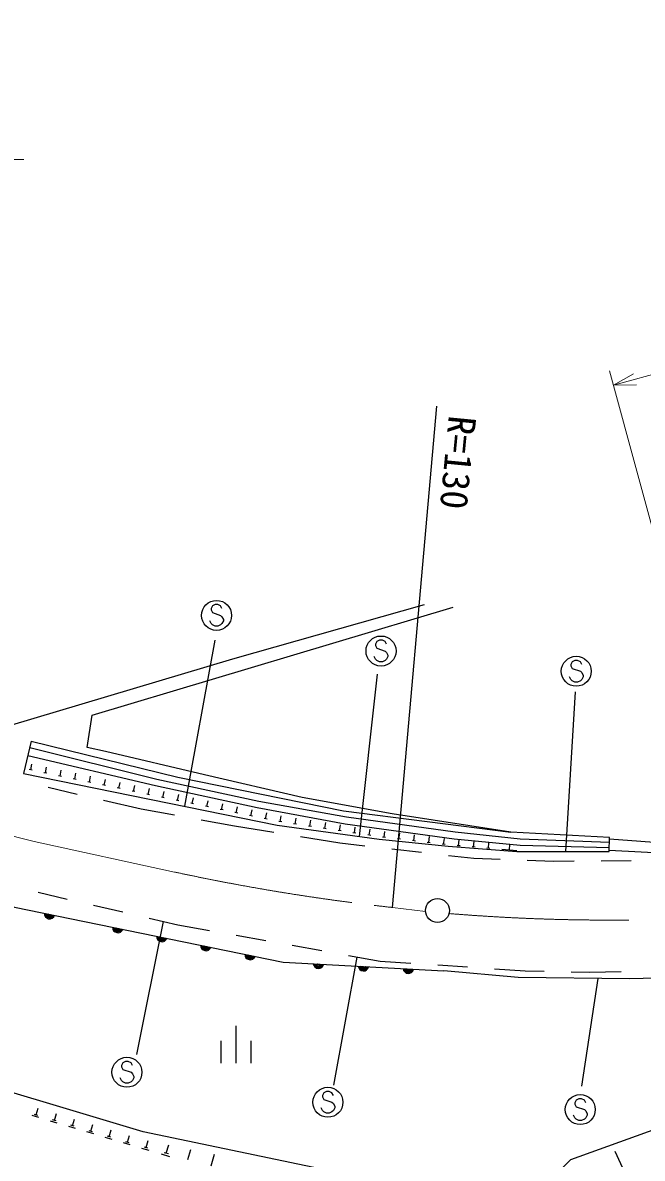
# Model space of a CAD drawing. Units: millimetres, scale not verified. Extents: x 40000 to 680000, y 20000 to 380000.
# Drawn here: x 239874 to 281196, y 238936 to 314672 of the extents above; entities that cross this region are included whole.
import ezdxf
from ezdxf.enums import TextEntityAlignment as Align

# ---------------------------------------------------------------- set-up
doc = ezdxf.new("R2010")
doc.units = ezdxf.units.MM
doc.header["$LTSCALE"] = 1000
doc.linetypes.add('CHAIN', pattern=[18.5, 12, -1.5, 3.5, -1.5])
for name, color, linetype, lineweight in [('M-BGD', 7, 'Continuous', 25), ('M-BMK', 2, 'CHAIN', 13), ('M-BMK-OTRS', 5, 'Continuous', 25), ('M-BMK-SRVR', 3, 'Continuous', 25), ('M-STR-HTXT', 7, 'Continuous', 13), ('M-STR-STRC', 7, 'Continuous', 25)]:
    doc.layers.add(name, color=color, linetype=linetype, lineweight=lineweight)
doc.styles.add('ＭＳ ゴシック', font='')
doc.styles.get('ＭＳ ゴシック').set_extended_font_data('MS Gothic')

msp = doc.modelspace()

# ---------------------------------------------------------------- linework, layer by layer
at = {"layer": 'M-BGD'}
for p, q in [((240443, 266751), (239931, 264606)), ((240408, 264838), (240489, 265229)), ((240506, 264817), (240310, 264858)), ((241485, 264613), (241289, 264654)), ((241387, 264634), (241468, 265025)), ((242464, 264409), (242268, 264450)), ((242366, 264430), (242447, 264821)), ((243345, 264226), (243426, 264618)), ((244324, 264022), (244405, 264414)), ((243443, 264206), (243247, 264246)), ((244422, 264002), (244226, 264042)), ((245401, 263798), (245205, 263839)), ((245303, 263818), (245384, 264210)), ((246380, 263594), (246184, 263635)), ((246282, 263614), (246363, 264006)), ((247261, 263410), (247342, 263802)), ((248240, 263206), (248321, 263598)), ((247359, 263390), (247163, 263431)), ((248338, 263186), (248142, 263227)), ((249317, 262982), (249121, 263023)), ((249219, 263003), (249300, 263394)), ((250296, 262778), (250100, 262819)), ((250198, 262799), (250279, 263190)), ((251177, 262595), (251258, 262986)), ((251275, 262574), (251079, 262615)), ((252254, 262370), (252058, 262411)), ((252156, 262391), (252237, 262782)), ((253233, 262166), (253037, 262207)), ((253135, 262187), (253216, 262578)), ((254114, 261983), (254195, 262375)), ((255093, 261779), (255174, 262171)), ((254212, 261963), (254016, 262003)), ((255191, 261759), (254995, 261799)), ((256170, 261555), (255974, 261596)), ((256072, 261575), (256153, 261967)), ((257151, 261366), (256954, 261396)), ((257052, 261381), (257112, 261776)), ((258041, 261231), (258101, 261627)), ((259030, 261082), (259090, 261477)), ((260019, 260932), (260079, 261328)), ((258140, 261216), (257942, 261246)), ((259129, 261067), (258931, 261097)), ((260118, 260917), (259920, 260947)), ((261106, 260768), (260909, 260798)), ((261007, 260783), (261067, 261178)), ((262095, 260618), (261897, 260648)), ((261996, 260633), (262056, 261029)), ((262985, 260484), (263045, 260879)), ((263975, 260344), (264022, 260741)), ((264968, 260226), (265015, 260623)), ((263084, 260469), (262886, 260499)), ((264074, 260332), (263876, 260356)), ((265067, 260214), (264869, 260238)), ((266060, 260096), (265862, 260120)), ((265961, 260108), (266008, 260505)), ((267053, 259978), (266855, 260001)), ((266954, 259990), (267001, 260387)), ((268046, 259860), (267848, 259883)), ((267947, 259872), (267994, 260269)), ((269042, 259768), (268843, 259785)), ((268942, 259777), (268976, 260175)), ((269939, 259692), (269973, 260091)), ((270935, 259608), (270969, 260007)), ((272330, 259490), (272364, 259888)), ((278986, 259399), (279018, 260328)), ((270039, 259684), (269839, 259701)), ((271035, 259600), (270836, 259616)), ((272829, 259448), (271832, 259532)), ((254082, 247770), (254082, 245270)), ((253082, 246770), (253082, 245270)), ((255082, 246770), (255082, 245270)), ((240958, 241651), (240505, 241786)), ((240878, 241798), (240652, 241865)), ((240765, 241832), (240900, 242284)), ((241984, 241467), (242119, 241920)), ((242176, 241286), (241724, 241422)), ((242097, 241433), (241871, 241501)), ((243394, 240922), (242943, 241057)), ((243315, 241069), (243089, 241137)), ((243202, 241103), (243337, 241555)), ((244420, 240739), (244555, 241190)), ((244612, 240559), (244161, 240693)), ((244533, 240705), (244307, 240773)), ((245830, 240195), (245379, 240330)), ((245751, 240341), (245525, 240409)), ((245638, 240375), (245773, 240826)), ((246855, 240011), (246989, 240462)), ((248106, 239646), (248250, 240128)), ((247046, 239831), (246596, 239966)), ((246967, 239977), (246742, 240045)), ((248311, 239453), (247829, 239597)), ((248226, 239610), (247985, 239682)), ((249451, 239268), (249622, 239840)), ((250894, 238863), (251093, 239532)), ((280153, 237750), (279389, 239379)), ((249695, 239040), (249122, 239211)), ((249594, 239225), (249308, 239311)), ((252440, 238429), (252671, 239202))]:
    msp.add_line(p, q, dxfattribs=at)
for points in [[(279016, 260249), (287979, 259579), (291888, 259801), (299002, 260832), (306755, 262261), (311000, 263246), (319647, 265397), (336269, 269761), (380847, 282551), (404818, 289391), (409789, 291661)], [(278990, 259495), (287975, 259018), (291935, 259427), (299064, 260460), (306890, 261756), (311120, 262717), (319771, 264918), (330792, 267654), (336065, 269225), (380964, 282101), (404989, 288887), (409867, 291150)], [(266637, 275839), (253871, 272216), (238914, 267765), (216720, 273613), (210148, 275267)], [(279018, 260328), (272432, 260691), (264517, 261908), (258513, 262997), (251996, 264512), (245394, 266071), (244178, 266327), (244508, 268483), (268574, 275688)], [(240443, 266751), (250211, 264358), (261266, 262101), (272432, 260691)], [(279007, 259995), (273050, 260230), (268706, 260678), (261474, 261682), (255619, 262728), (248825, 264201), (240339, 266318)], [(240213, 265789), (248739, 263806), (255518, 262333), (261383, 261244), (268647, 260241), (273050, 259824), (278995, 259664)], [(239931, 264606), (256853, 261150), (263647, 260221), (268253, 259762), (272822, 259399), (278986, 259399)], [(287877, 242966), (276413, 238835), (273010, 235449), (247908, 240709), (233279, 245088), (230973, 246769), (218647, 260694)], [(226700, 259357), (239323, 255690), (243998, 254730), (257236, 252027), (267954, 251433)], [(305422, 253283), (300572, 252580), (294386, 251690), (289866, 251232), (286589, 251065), (280357, 250899), (272922, 250993), (267954, 251433)]]:
    msp.add_lwpolyline(points, dxfattribs=at)
for centre, radius, start, end in [((241672, 255263), 354, 177.19661, 339.60179), ((241672, 255263), 283, 179.42065, 337.37775), ((241672, 255263), 212, 183.16697, 333.63142), ((241672, 255263), 142, 190.8787, 325.91969), ((241672, 255263), 100, 201.19637, 315.60203), ((246219, 254332), 354, 177.25551, 339.66069), ((246219, 254332), 283, 179.47955, 337.43665), ((246219, 254332), 212, 183.22588, 333.69033), ((246219, 254332), 142, 190.93761, 325.9786), ((246219, 254332), 100, 201.25527, 315.66093), ((249158, 253732), 354, 177.25551, 339.66069), ((249158, 253732), 283, 179.47955, 337.43665), ((249158, 253732), 212, 183.22588, 333.69033), ((249158, 253732), 142, 190.93761, 325.9786), ((249158, 253732), 100, 201.25527, 315.66093), ((252097, 253131), 354, 177.25551, 339.66069), ((252097, 253131), 283, 179.47955, 337.43665), ((252097, 253131), 212, 183.22588, 333.69033), ((252097, 253131), 142, 190.93761, 325.9786), ((252097, 253131), 100, 201.25527, 315.66093), ((255037, 252531), 354, 177.25551, 339.66069), ((255037, 252531), 283, 179.47955, 337.43665), ((255037, 252531), 212, 183.22588, 333.69033), ((255037, 252531), 142, 190.93761, 325.9786), ((255037, 252531), 100, 201.25527, 315.66093), ((259602, 251950), 354, 185.62913, 348.03431), ((259602, 251950), 283, 187.85317, 345.81027), ((259602, 251950), 212, 191.5995, 342.06394), ((259602, 251950), 142, 199.31123, 334.35221), ((259602, 251950), 100, 209.62889, 324.03455), ((262598, 251784), 354, 185.62913, 348.03431), ((262598, 251784), 283, 187.85317, 345.81027), ((262598, 251784), 212, 191.5995, 342.06394), ((262598, 251784), 142, 199.31123, 334.35221), ((262598, 251784), 100, 209.62889, 324.03455), ((265593, 251618), 354, 185.62913, 348.03431), ((265593, 251618), 283, 187.85317, 345.81027), ((265593, 251618), 212, 191.5995, 342.06394), ((265593, 251618), 142, 199.31123, 334.35221), ((265593, 251618), 100, 209.62889, 324.03455)]:
    msp.add_arc(centre, radius, start, end, dxfattribs=at)
at = {"layer": 'M-BMK'}
msp.add_line((264531, 255663), (266740, 255392), dxfattribs=at)
msp.add_lwpolyline([(171476, 278155), (233479, 261875), (240636, 260066), (250005, 258026)], dxfattribs=at)
for centre, radius, start, end in [((280284, 398291), 143495, 257.81849, 263.69751), ((279005, 386087), 131265, 265.32665, 277.46041)]:
    msp.add_arc(centre, radius, start, end, dxfattribs=at)
at = {"layer": 'M-BMK-OTRS'}
for p, q in [((241569, 263684), (243516, 263229)), ((245269, 262818), (247775, 262232)), ((247775, 262232), (250006, 261832)), ((251777, 261514), (254008, 261115)), ((254008, 261115), (256624, 260689)), ((258401, 260400), (261017, 259974)), ((261017, 259974), (262702, 259780)), ((264490, 259574), (266477, 259345)), ((268265, 259139), (269951, 258945)), ((269951, 258945), (271717, 258882)), ((273516, 258817), (275283, 258753)), ((275283, 258753), (276650, 258766)), ((278450, 258784), (280450, 258803)), ((242844, 256207), (240896, 256661)), ((246545, 255346), (244597, 255800)), ((250223, 254490), (248298, 254938)), ((252340, 254110), (250223, 254490)), ((256080, 253437), (254112, 253791)), ((259820, 252764), (257852, 253118)), ((263709, 252065), (261592, 252446)), ((265754, 251928), (263709, 252065)), ((269546, 251674), (267550, 251807)), ((273387, 251416), (271342, 251553)), ((274646, 251388), (273387, 251416)), ((277704, 251320), (276446, 251348)), ((279778, 251379), (277704, 251320))]:
    msp.add_line(p, q, dxfattribs=at)
at = {"layer": 'M-BMK-SRVR'}
msp.add_line((264531, 255663), (267501, 289102), dxfattribs=at)
msp.add_circle((267536, 255463), 800, dxfattribs=at)
at = {"layer": 'M-STR-HTXT'}
for p, q in [((279268, 290500), (401436, 323672)), ((286196, 264987), (279006, 291465)), ((279268, 290500), (280618, 291255)), ((279268, 290500), (280814, 290531))]:
    msp.add_line(p, q, dxfattribs=at)
msp.add_lwpolyline([(210243, 273908), (210243, 305550), (239954, 305550)], dxfattribs=at)
at = {"layer": 'M-STR-STRC'}
for p, q in [((252528, 275782), (252437, 275601)), ((252710, 275873), (252528, 275782)), ((252891, 275873), (252710, 275873)), ((253073, 275782), (252891, 275873)), ((253164, 275601), (253073, 275782)), ((252437, 275601), (252437, 275510)), ((252437, 275510), (252528, 275328)), ((252528, 275328), (253073, 275146)), ((253073, 275146), (253164, 275055)), ((253164, 275055), (253255, 274873)), ((252437, 274601), (252346, 274782)), ((252528, 274510), (252437, 274601)), ((252710, 274419), (252528, 274510)), ((252891, 274419), (252710, 274419)), ((253073, 274510), (252891, 274419)), ((253164, 274601), (253073, 274510)), ((253255, 274782), (253164, 274601)), ((253255, 274873), (253255, 274782)), ((250684, 262410), (252699, 273495)), ((263679, 273496), (263497, 273405)), ((263861, 273496), (263679, 273496)), ((264043, 273405), (263861, 273496)), ((263497, 273405), (263407, 273223)), ((263407, 273223), (263407, 273132)), ((263407, 273132), (263497, 272950)), ((263497, 272950), (264043, 272768)), ((264134, 273223), (264043, 273405)), ((264043, 272768), (264134, 272677)), ((264134, 272677), (264225, 272496)), ((263407, 272223), (263316, 272405)), ((263497, 272132), (263407, 272223)), ((263679, 272041), (263497, 272132)), ((263861, 272041), (263679, 272041)), ((264043, 272132), (263861, 272041)), ((264134, 272223), (264043, 272132)), ((264225, 272405), (264134, 272223)), ((264225, 272496), (264225, 272405)), ((276521, 272054), (276430, 271872)), ((276703, 272145), (276521, 272054)), ((276884, 272145), (276703, 272145)), ((277066, 272054), (276884, 272145)), ((277157, 271872), (277066, 272054)), ((262330, 260401), (263543, 271225)), ((276430, 271872), (276430, 271781)), ((276430, 271781), (276521, 271599)), ((276521, 271599), (277066, 271417)), ((277066, 271417), (277157, 271327)), ((277157, 271327), (277248, 271145)), ((277248, 271145), (277248, 271054)), ((276430, 270872), (276339, 271054)), ((276521, 270781), (276430, 270872)), ((276703, 270690), (276521, 270781)), ((276884, 270690), (276703, 270690)), ((277066, 270781), (276884, 270690)), ((277157, 270872), (277066, 270781)), ((277248, 271054), (277157, 270872)), ((276089, 259399), (276737, 270051)), ((249240, 254719), (247461, 245860)), ((262154, 252344), (260593, 243806)), ((277169, 243752), (278247, 250926)), ((246735, 245398), (246554, 245307)), ((246917, 245398), (246735, 245398)), ((247099, 245307), (246917, 245398)), ((246554, 245307), (246463, 245125)), ((246463, 245125), (246463, 245034)), ((246463, 245034), (246554, 244853)), ((246554, 244853), (247099, 244671)), ((247190, 245125), (247099, 245307)), ((247099, 244671), (247190, 244580)), ((246463, 244125), (246372, 244307)), ((246554, 244034), (246463, 244125)), ((246735, 243943), (246554, 244034)), ((246917, 243943), (246735, 243943)), ((247099, 244034), (246917, 243943)), ((247190, 244125), (247099, 244034)), ((247190, 244580), (247281, 244398)), ((247281, 244307), (247190, 244125)), ((247281, 244398), (247281, 244307)), ((259955, 243308), (259864, 243126)), ((259864, 243126), (259864, 243035)), ((260137, 243399), (259955, 243308)), ((260319, 243399), (260137, 243399)), ((260501, 243308), (260319, 243399)), ((260592, 243126), (260501, 243308)), ((259864, 243035), (259955, 242853)), ((259955, 242853), (260501, 242671)), ((260501, 242671), (260592, 242580)), ((260592, 242580), (260682, 242399)), ((260682, 242399), (260682, 242308)), ((276788, 242821), (276697, 242639)), ((276697, 242639), (276697, 242549)), ((276697, 242549), (276788, 242367)), ((276970, 242912), (276788, 242821)), ((276788, 242367), (277334, 242185)), ((277152, 242912), (276970, 242912)), ((277334, 242821), (277152, 242912)), ((277424, 242639), (277334, 242821)), ((259864, 242126), (259773, 242308)), ((259955, 242035), (259864, 242126)), ((260137, 241944), (259955, 242035)), ((260319, 241944), (260137, 241944)), ((260501, 242035), (260319, 241944)), ((260592, 242126), (260501, 242035)), ((260682, 242308), (260592, 242126)), ((276697, 241639), (276606, 241821)), ((276788, 241549), (276697, 241639)), ((277334, 242185), (277424, 242094)), ((277424, 241639), (277334, 241549)), ((277424, 242094), (277515, 241912)), ((277515, 241821), (277424, 241639)), ((277515, 241912), (277515, 241821)), ((276970, 241458), (276788, 241549)), ((277152, 241458), (276970, 241458)), ((277334, 241549), (277152, 241458))]:
    msp.add_line(p, q, dxfattribs=at)
for centre in [(252800, 275146), (263770, 272768), (276793, 271417), (246826, 244671), (260228, 242671), (277061, 242185)]:
    msp.add_circle(centre, 1000, dxfattribs=at)

# ---------------------------------------------------------------- texts
at = {"layer": 'M-BMK-SRVR', "style": 'ＭＳ ゴシック'}
msp.add_text('R=130', height=1833, rotation=264.494, dxfattribs=at).set_placement((269211, 288439), align=Align.MIDDLE_LEFT)

doc.saveas('drawing.dxf')
